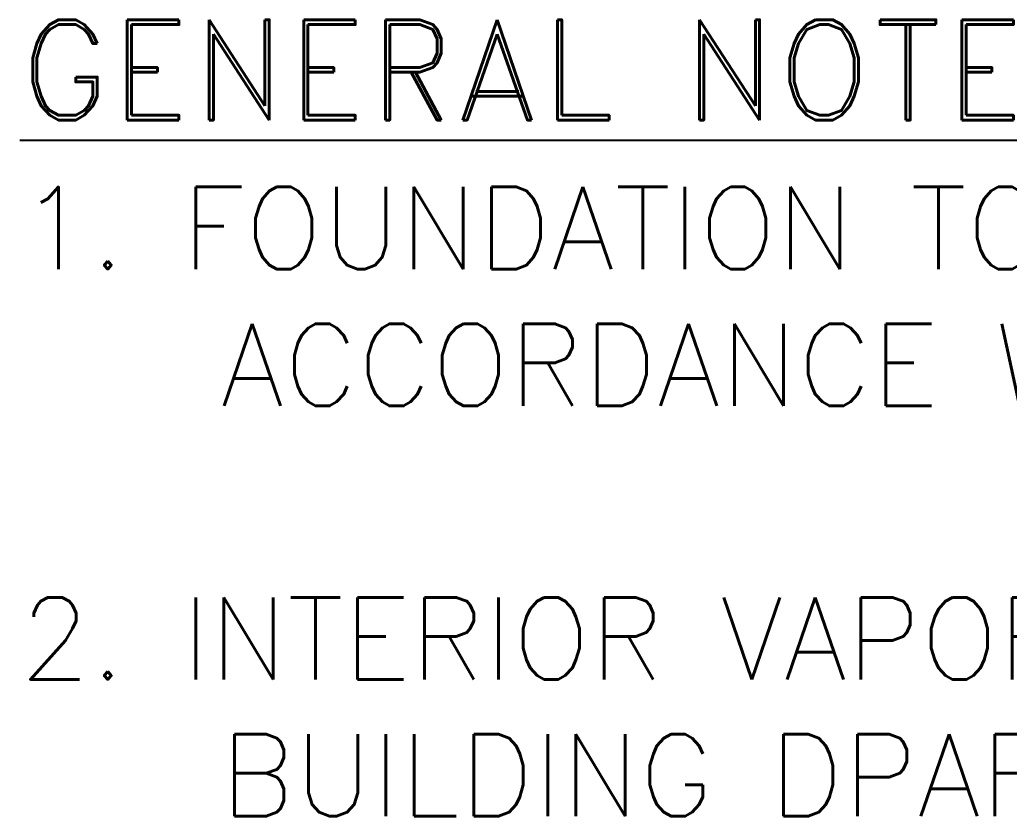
# Model space of a CAD drawing. Header units: inches. Extents: x -1316 to 22433, y -200 to 8737.
# Drawn here: x -1241.91 to -1214.8, y -200.38 to -178.55 of the extents above; entities that cross this region are included whole.
import ezdxf

# ---------------------------------------------------------------- set-up
doc = ezdxf.new("R2010")
doc.units = ezdxf.units.IN
doc.header["$LTSCALE"] = 10
doc.header["$MEASUREMENT"] = 0
doc.layers.get('0').update_dxf_attribs({"linetype": 'CONTINUOUS'})
doc.layers.add('S-FOUND', color=7, linetype='CONTINUOUS')
doc.layers.add('S-TXT', color=222, linetype='CONTINUOUS')
doc.styles.add('style1', font='arial.ttf')

# ---------------------------------------------------------------- blocks, each defined once
blk = doc.blocks.new('GENERAL NOTES')
at = {"layer": 'S-TXT', "insert": (0.267, 22.717), "char_height": 2.75, "width": 146.24755, "attachment_point": 1, "style": 'style1'}
blk.add_mtext('\\pi-5.5,l5.5;{\\Fromand|c0;\\LGENERAL NOTES:\\l\\P\\Fromans|c0;\\H0.8182x;1. FOUNDATION TO BE DESIGNED, SUPPLIED,  AND BUILT ON SITE BY OTHERS IN ACCORDANCE WITH ALL APPLICABLE CODES UNLESS OTHERWISE NOTED.\\P\\pi0,l0;\\P\\pi-5.5,l5.5;2. INTERIOR VAPOR RETARDANT MAY BE REQUIRED BY LOCAL CODE.  CONSULT LOCAL BUILDING DPARTMENT FOR MORE INFORMATION.}', dxfattribs=at)
blk = doc.blocks.new('CRL DETAIL')
blk.add_blockref('GENERAL NOTES', (-45.94896, -84.11732))

msp = doc.modelspace()

# ---------------------------------------------------------------- block references
at = {"layer": 'S-FOUND'}
msp.add_blockref('CRL DETAIL', (-1196.23174, -117.14582, 0.01563), dxfattribs=at)

doc.saveas('drawing.dxf')
